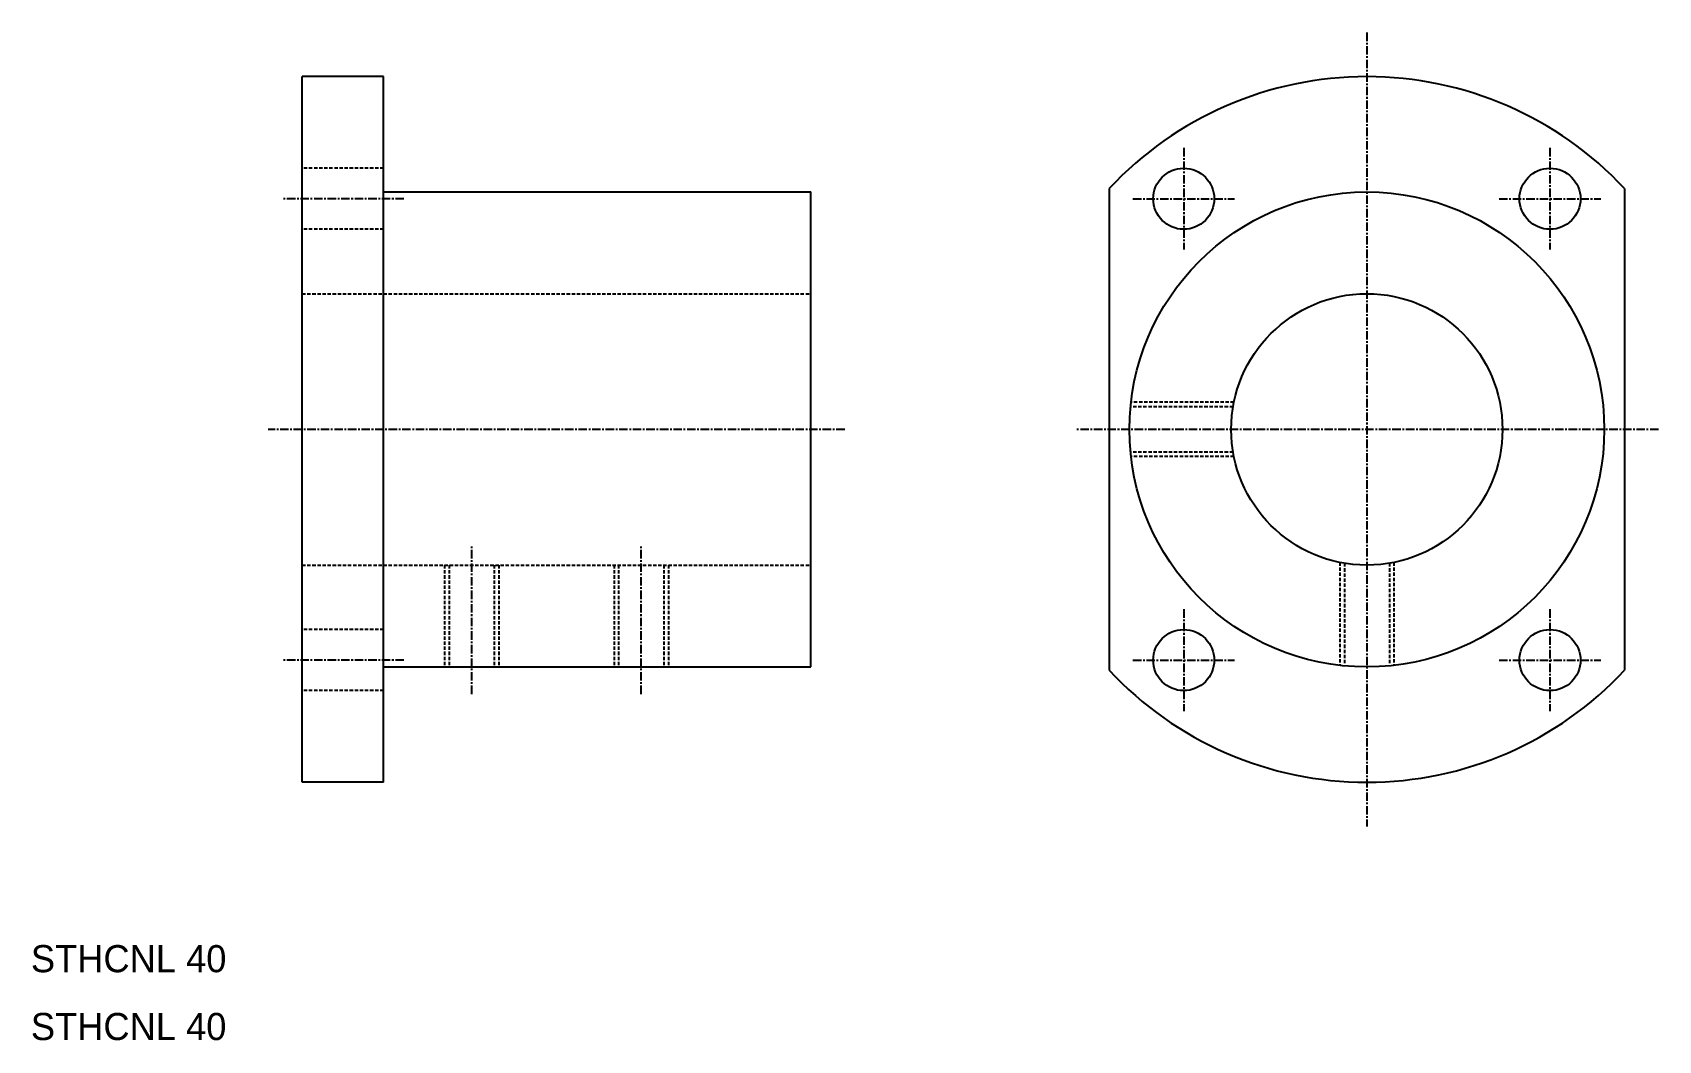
# Model space of a CAD drawing. Extents: x 10 to 250, y 10 to 158.
import ezdxf

# ---------------------------------------------------------------- set-up
doc = ezdxf.new("R2010")
doc.units = 0
doc.linetypes.add('CENTER', pattern=[2, 1.25, -0.25, 0.25, -0.25])
doc.linetypes.add('DASHED', pattern=[0.75, 0.5, -0.25])
doc.layers.get('0').update_dxf_attribs({"linetype": 'CONTINUOUS'})
doc.layers.add('CENTER', color=1, linetype='CENTER')

msp = doc.modelspace()

# ---------------------------------------------------------------- linework, layer by layer
at = {"color": 7, "linetype": 'CONTINUOUS'}
for p, q in [((50, 48), (50, 152)), ((62, 152), (50, 152)), ((62, 48), (62, 152)), ((62, 135), (125, 135)), ((125, 65), (125, 135)), ((169, 135.5), (169, 64.5)), ((245, 135.5), (245, 64.5)), ((62, 65), (125, 65)), ((62, 48), (50, 48))]:
    msp.add_line(p, q, dxfattribs=at)
at = {"color": 3, "linetype": 'DASHED'}
for p, q in [((62, 138.5), (50, 138.5)), ((62, 129.5), (50, 129.5)), ((50, 120), (125, 120)), ((187.28, 103.32), (172.16, 103.32)), ((187.4, 104), (172.23, 104)), ((187.28, 96.67), (172.16, 96.67)), ((187.4, 96), (172.23, 96)), ((50, 80), (125, 80)), ((71, 80), (71, 65)), ((71.67, 80), (71.67, 65)), ((78.32, 80), (78.32, 65)), ((79, 80), (79, 65)), ((96, 80), (96, 65)), ((96.67, 80), (96.67, 65)), ((103.32, 80), (103.32, 65)), ((104, 80), (104, 65)), ((203, 80.4), (203, 65.23)), ((203.68, 80.28), (203.68, 65.16)), ((210.32, 80.28), (210.32, 65.16)), ((211, 80.4), (211, 65.23)), ((62, 70.5), (50, 70.5)), ((62, 61.5), (50, 61.5))]:
    msp.add_line(p, q, dxfattribs=at)
at = {"color": 7, "linetype": 'CONTINUOUS'}
for centre, radius in [((180, 134), 4.5), ((234, 134), 4.5), ((207, 100), 35), ((207, 100), 20), ((180, 66), 4.5), ((234, 66), 4.5)]:
    msp.add_circle(centre, radius, dxfattribs=at)
for start, end in [(43.0491, 136.9509), (223.0491, 316.9509)]:
    msp.add_arc((207, 100), 52, start, end, dxfattribs=at)
at = {"layer": 'CENTER', "color": 1, "linetype": 'CENTER'}
for p, q in [((207, 158.5), (207, 41.5)), ((180, 141.5), (180, 126.5)), ((234, 141.5), (234, 126.5)), ((65, 134), (47, 134)), ((172.5, 134), (187.5, 134)), ((226.5, 134), (241.5, 134)), ((130, 100), (45, 100)), ((250, 100), (164, 100)), ((75, 61), (75, 83)), ((100, 61), (100, 83)), ((180, 73.5), (180, 58.5)), ((234, 73.5), (234, 58.5)), ((65, 66), (47, 66)), ((172.5, 66), (187.5, 66)), ((226.5, 66), (241.5, 66))]:
    msp.add_line(p, q, dxfattribs=at)

# ---------------------------------------------------------------- texts
at = {"color": 7, "linetype": 'CONTINUOUS'}
for p in [(10, 20), (10, 10)]:
    msp.add_text('STHCNL 40', height=4, dxfattribs=at).set_placement(p)

doc.saveas('drawing.dxf')
